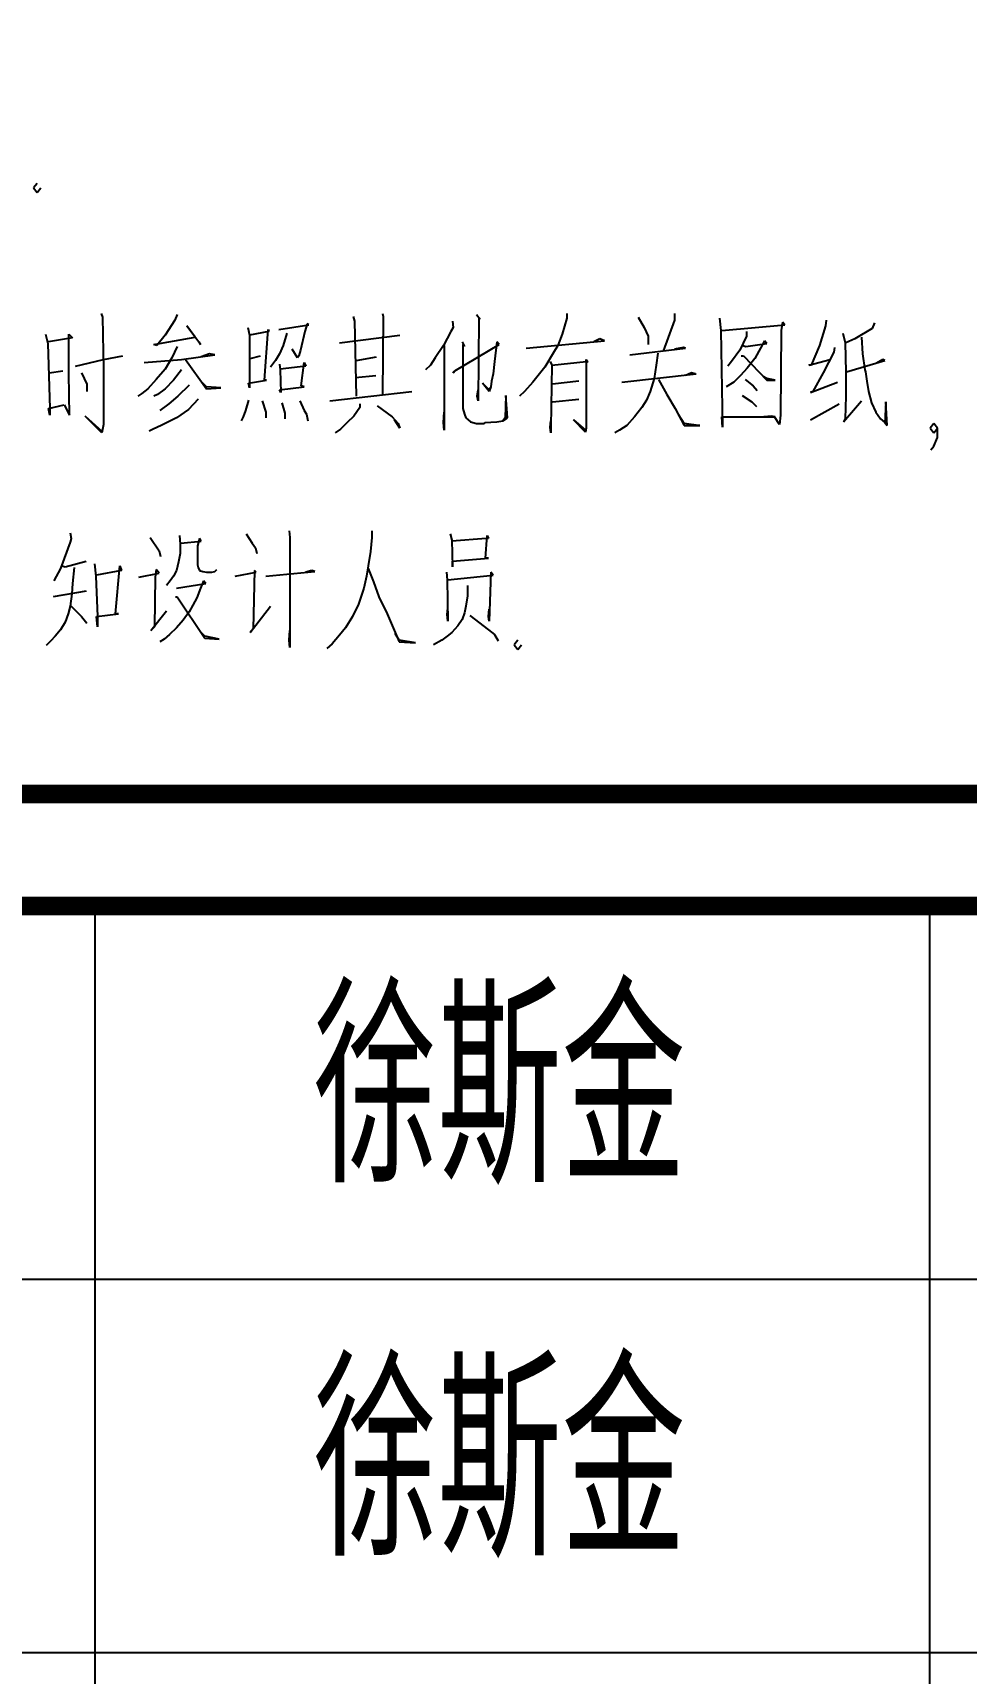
# Model space of a CAD drawing. Extents: x 2506385 to 2810062, y -487803 to -193521.
# Drawn here: x 2802391 to 2803642, y -461917 to -459719 of the extents above; entities that cross this region are included whole.
import ezdxf

# ---------------------------------------------------------------- set-up
doc = ezdxf.new("R2010")
doc.units = 0
doc.header["$LTSCALE"] = 1000
doc.header["$MEASUREMENT"] = 0
doc.layers.add('PUB_TITLE', color=4, linetype='Continuous')
doc.styles.add('TSSD_REIN', font='TSSDENG', dxfattribs={"width": 0.8, "bigfont": 'TSSDCHN'})

# ---------------------------------------------------------------- blocks, each defined once
blk = doc.blocks.new('EWW')
at = {"layer": 'PUB_TITLE'}
for p, q in [((-162898.3, 284990.9), (-162908.2, 284978.6)), ((-162908.2, 284978.6), (-162898.3, 284966.2)), ((-162898.3, 284966.2), (-162888.5, 284978.6)), ((-162727.2, 284642.1), (-162723.2, 284632)), ((-161973.3, 284642.1), (-161971.3, 284634.5)), ((-161479.5, 284642.1), (-161479.5, 284629.5)), ((-161191.2, 284642.1), (-161191.2, 284624.5)), ((-162723.2, 284632), (-162721.2, 284493.4)), ((-162529.7, 284624.5), (-162555.9, 284584.1)), ((-162523.6, 284639.6), (-162529.7, 284624.5)), ((-162497.4, 284609.3), (-162465.2, 284566.5)), ((-162475.3, 284579.1), (-162497.4, 284609.3)), ((-162334.2, 284604.3), (-162330.1, 284584.1)), ((-162289.8, 284463.2), (-162279.7, 284599.3)), ((-162279.7, 284599.3), (-162277.7, 284594.2)), ((-162251.5, 284599.3), (-162170.9, 284611.9)), ((-162174.9, 284614.4), (-162181, 284594.2)), ((-162170.9, 284611.9), (-162174.9, 284614.4)), ((-162052, 284634.5), (-162047.9, 284621.9)), ((-162047.9, 284621.9), (-162043.9, 284420.4)), ((-161971.3, 284634.5), (-161973.3, 284425.4)), ((-161783.9, 284604.3), (-161789.9, 284594.2)), ((-161785.9, 284621.9), (-161783.9, 284604.3)), ((-161721.4, 284639.6), (-161711.3, 284627)), ((-161715.3, 284629.5), (-161717.3, 284407.8)), ((-161711.3, 284627), (-161715.3, 284629.5)), ((-161479.5, 284629.5), (-161491.6, 284586.7)), ((-161288, 284632), (-161271.9, 284604.3)), ((-161271.9, 284604.3), (-161261.8, 284581.6)), ((-161191.2, 284624.5), (-161221.5, 284541.3)), ((-161070.3, 284629.5), (-161066.3, 284596.7)), ((-161064.2, 284596.7), (-160894.9, 284611.9)), ((-160901, 284619.4), (-160905, 284596.7)), ((-160894.9, 284611.9), (-160901, 284619.4)), ((-160786.1, 284609.3), (-160802.2, 284556.4)), ((-160784, 284624.5), (-160786.1, 284609.3)), ((-160661.1, 284601.8), (-160707.4, 284574.1)), ((-160655, 284616.9), (-160661.1, 284601.8)), ((-162876.4, 284586.7), (-162870.3, 284561.5)), ((-162870.3, 284561.5), (-162864.3, 284387.6)), ((-162803.8, 284576.6), (-162868.3, 284566.5)), ((-162813.9, 284586.7), (-162803.8, 284576.6)), ((-162813.9, 284480.8), (-162813.9, 284586.7)), ((-162586.1, 284558.9), (-162475.3, 284579.1)), ((-162578.1, 284556.4), (-162586.1, 284558.9)), ((-162555.9, 284584.1), (-162578.1, 284556.4)), ((-162523.6, 284553.9), (-162537.7, 284523.7)), ((-162465.2, 284566.5), (-162461.1, 284558.9)), ((-162277.7, 284594.2), (-162330.1, 284584.1)), ((-162330.1, 284584.1), (-162330.1, 284511.1)), ((-162239.4, 284556.4), (-162249.5, 284533.7)), ((-162229.3, 284589.2), (-162239.4, 284556.4)), ((-162181, 284594.2), (-162193.1, 284543.8)), ((-162088.2, 284564), (-161927, 284584.1)), ((-161810.1, 284556.4), (-161832.2, 284523.7)), ((-161789.9, 284594.2), (-161810.1, 284556.4)), ((-161808, 284556.4), (-161808, 284329.7)), ((-161779.8, 284488.4), (-161660.9, 284558.9)), ((-161759.7, 284566.5), (-161753.6, 284553.9)), ((-161757.7, 284558.9), (-161757.7, 284405.2)), ((-161753.6, 284553.9), (-161757.7, 284558.9)), ((-161666.9, 284566.5), (-161673, 284513.6)), ((-161660.9, 284558.9), (-161666.9, 284566.5)), ((-161588.3, 284548.9), (-161378.7, 284569)), ((-161503.7, 284556.4), (-161515.8, 284536.3)), ((-161491.6, 284586.7), (-161503.7, 284556.4)), ((-161390.8, 284574.1), (-161406.9, 284566.5)), ((-161378.7, 284569), (-161390.8, 284574.1)), ((-161261.8, 284581.6), (-161261.8, 284558.9)), ((-161066.3, 284596.7), (-161062.2, 284337.2)), ((-160997.7, 284581.6), (-161015.9, 284543.8)), ((-161007.8, 284556.4), (-160999.7, 284553.9)), ((-160999.7, 284553.9), (-160943.3, 284561.5)), ((-160997.7, 284594.2), (-160997.7, 284581.6)), ((-160949.3, 284569), (-160975.5, 284521.2)), ((-160943.3, 284561.5), (-160949.3, 284569)), ((-160905, 284596.7), (-160907, 284370)), ((-160802.2, 284556.4), (-160824.4, 284503.5)), ((-160739.7, 284589.2), (-160733.7, 284564)), ((-160733.7, 284564), (-160731.6, 284485.9)), ((-160707.4, 284574.1), (-160731.6, 284564)), ((-160689.3, 284579.1), (-160687.3, 284533.7)), ((-162795.8, 284501), (-162721.2, 284518.6)), ((-162721.2, 284518.6), (-162668.8, 284528.7)), ((-162612.3, 284511.1), (-162511.5, 284518.6)), ((-162537.7, 284523.7), (-162555.9, 284493.4)), ((-162511.5, 284518.6), (-162422.8, 284531.2)), ((-162501.5, 284518.6), (-162445, 284440.5)), ((-162437, 284533.7), (-162459.1, 284526.2)), ((-162422.8, 284531.2), (-162437, 284533.7)), ((-162330.1, 284511.1), (-162330.1, 284443)), ((-162328.1, 284521.2), (-162299.9, 284528.7)), ((-162259.6, 284516.1), (-162273.7, 284498.5)), ((-162249.5, 284533.7), (-162259.6, 284516.1)), ((-162201.1, 284523.7), (-162215.2, 284546.3)), ((-162197.1, 284528.7), (-162201.1, 284523.7)), ((-162193.1, 284543.8), (-162197.1, 284528.7)), ((-162191, 284448.1), (-162183, 284511.1)), ((-162183, 284511.1), (-162178.9, 284501)), ((-162043.9, 284516.1), (-161989.5, 284526.2)), ((-161832.2, 284523.7), (-161844.3, 284503.5)), ((-161673, 284513.6), (-161677, 284480.8)), ((-161515.8, 284536.3), (-161537.9, 284498.5)), ((-161523.8, 284513.6), (-161519.8, 284503.5)), ((-161519.8, 284503.5), (-161427.1, 284513.6)), ((-161427.1, 284518.6), (-161423, 284513.6)), ((-161427.1, 284513.6), (-161427.1, 284518.6)), ((-161423, 284513.6), (-161427.1, 284511.1)), ((-161427.1, 284511.1), (-161427.1, 284334.7)), ((-161310.2, 284531.2), (-161161, 284548.9)), ((-161235.6, 284536.3), (-161239.6, 284503.5)), ((-161167, 284551.4), (-161191.2, 284546.3)), ((-161161, 284548.9), (-161167, 284551.4)), ((-161038, 284513.6), (-161048.1, 284501)), ((-161015.9, 284543.8), (-161038, 284513.6)), ((-161011.8, 284528.7), (-161005.8, 284528.7)), ((-161005.8, 284528.7), (-160943.3, 284463.2)), ((-160975.5, 284521.2), (-160995.7, 284496)), ((-160830.4, 284503.5), (-160774, 284518.6)), ((-160763.9, 284538.8), (-160792.1, 284483.4)), ((-160761.9, 284551.4), (-160763.9, 284538.8)), ((-160729.6, 284485.9), (-160626.8, 284516.1)), ((-160687.3, 284533.7), (-160681.2, 284490.9)), ((-160632.9, 284518.6), (-160651, 284508.6)), ((-160626.8, 284516.1), (-160632.9, 284518.6)), ((-162866.3, 284483.4), (-162830, 284488.4)), ((-162811.9, 284370), (-162813.9, 284480.8)), ((-162779.6, 284483.4), (-162765.5, 284453.1)), ((-162721.2, 284493.4), (-162721.2, 284407.8)), ((-162580.1, 284465.7), (-162602.3, 284440.5)), ((-162555.9, 284493.4), (-162580.1, 284465.7)), ((-162511.5, 284490.9), (-162533.7, 284463.2)), ((-162249.5, 284506), (-162247.5, 284490.9)), ((-162178.9, 284501), (-162247.5, 284493.4)), ((-162247.5, 284490.9), (-162245.5, 284430.4)), ((-162045.9, 284470.8), (-161991.5, 284475.8)), ((-161844.3, 284503.5), (-161858.4, 284490.9)), ((-161785.9, 284485.9), (-161781.8, 284483.4)), ((-161781.8, 284483.4), (-161779.8, 284488.4)), ((-161677, 284480.8), (-161681.1, 284460.7)), ((-161537.9, 284498.5), (-161570.2, 284458.2)), ((-161519.8, 284503.5), (-161521.8, 284337.2)), ((-161332.3, 284458.2), (-161132.8, 284480.8)), ((-161245.7, 284468.2), (-161255.7, 284433)), ((-161239.6, 284503.5), (-161245.7, 284468.2)), ((-161233.6, 284465.7), (-161211.4, 284425.4)), ((-161144.9, 284483.4), (-161161, 284475.8)), ((-161134.8, 284480.8), (-161144.9, 284483.4)), ((-161013.8, 284475.8), (-161032, 284458.2)), ((-160995.7, 284496), (-161013.8, 284475.8)), ((-161001.7, 284465.7), (-160979.6, 284448.1)), ((-160943.3, 284468.2), (-160953.4, 284473.3)), ((-160921.1, 284463.2), (-160943.3, 284468.2)), ((-160824.4, 284503.5), (-160830.4, 284503.5)), ((-160792.1, 284483.4), (-160820.3, 284433)), ((-160731.6, 284485.9), (-160731.6, 284420.4)), ((-160681.2, 284490.9), (-160679.2, 284485.9)), ((-160679.2, 284485.9), (-160675.2, 284460.7)), ((-162765.5, 284453.1), (-162765.5, 284433)), ((-162618.4, 284427.9), (-162628.5, 284420.4)), ((-162602.3, 284440.5), (-162618.4, 284427.9)), ((-162576, 284425.4), (-162586.1, 284420.4)), ((-162555.9, 284440.5), (-162576, 284425.4)), ((-162533.7, 284463.2), (-162555.9, 284440.5)), ((-162491.4, 284450.6), (-162521.6, 284420.4)), ((-162445, 284445.6), (-162457.1, 284458.2)), ((-162406.7, 284443), (-162445, 284445.6)), ((-162445, 284440.5), (-162406.7, 284443)), ((-162332.1, 284455.6), (-162283.8, 284463.2)), ((-162330.1, 284443), (-162332.1, 284455.6)), ((-162283.8, 284463.2), (-162289.8, 284463.2)), ((-162249.5, 284438), (-162183, 284445.6)), ((-162245.5, 284430.4), (-162249.5, 284438)), ((-162183, 284445.6), (-162191, 284448.1)), ((-162114.4, 284407.8), (-161894.7, 284433)), ((-161719.4, 284420.4), (-161717.3, 284438)), ((-161705.2, 284455.6), (-161687.1, 284438)), ((-161687.1, 284433), (-161705.2, 284455.6)), ((-161683.1, 284445.6), (-161687.1, 284433)), ((-161687.1, 284438), (-161685.1, 284443)), ((-161681.1, 284460.7), (-161683.1, 284445.6)), ((-161642.8, 284422.9), (-161644.8, 284362.4)), ((-161638.7, 284362.4), (-161642.8, 284422.9)), ((-161592.4, 284433), (-161606.5, 284420.4)), ((-161570.2, 284458.2), (-161592.4, 284433)), ((-161447.2, 284460.7), (-161517.8, 284453.1)), ((-161255.7, 284433), (-161265.8, 284410.3)), ((-161211.4, 284425.4), (-161189.2, 284387.6)), ((-161032, 284458.2), (-161052.1, 284445.6)), ((-161009.8, 284422.9), (-160983.6, 284405.2)), ((-160979.6, 284448.1), (-160969.5, 284435.5)), ((-160943.3, 284463.2), (-160921.1, 284463.2)), ((-160826.4, 284430.4), (-160753.8, 284458.2)), ((-160820.3, 284433), (-160826.4, 284430.4)), ((-160675.2, 284460.7), (-160671.2, 284433)), ((-160671.2, 284433), (-160663.1, 284402.7)), ((-162868.3, 284387.6), (-162826, 284397.7)), ((-162864.3, 284370), (-162868.3, 284387.6)), ((-162864.3, 284387.6), (-162864.3, 284370)), ((-162826, 284397.7), (-162811.9, 284370)), ((-162721.2, 284407.8), (-162721.2, 284344.8)), ((-162545.8, 284400.2), (-162570, 284382.6)), ((-162521.6, 284420.4), (-162545.8, 284400.2)), ((-162493.4, 284385.1), (-162525.7, 284362.4)), ((-162467.2, 284412.8), (-162493.4, 284385.1)), ((-162340.2, 284382.6), (-162346.3, 284364.9)), ((-162332.1, 284410.3), (-162340.2, 284382.6)), ((-162295.9, 284407.8), (-162285.8, 284377.5)), ((-162285.8, 284377.5), (-162285.8, 284362.4)), ((-162243.4, 284402.7), (-162235.4, 284375)), ((-162195.1, 284407.8), (-162183, 284382.6)), ((-162183, 284382.6), (-162176.9, 284372.5)), ((-162033.8, 284390.1), (-162049.9, 284367.5)), ((-162033.8, 284400.2), (-162033.8, 284390.1)), ((-161987.4, 284395.2), (-161947.1, 284364.9)), ((-161810.1, 284349.8), (-161808, 284377.5)), ((-161757.7, 284405.2), (-161757.7, 284387.6)), ((-161757.7, 284387.6), (-161753.6, 284372.5)), ((-161717.3, 284407.8), (-161719.4, 284420.4)), ((-161517.8, 284405.2), (-161447.2, 284412.8)), ((-161277.9, 284390.1), (-161298.1, 284364.9)), ((-161265.8, 284410.3), (-161277.9, 284390.1)), ((-161189.2, 284387.6), (-161165, 284342.3)), ((-160983.6, 284405.2), (-160971.5, 284392.6)), ((-160826.4, 284357.4), (-160749.8, 284400.2)), ((-160737.7, 284352.3), (-160689.3, 284407.8)), ((-160731.6, 284420.4), (-160733.7, 284359.9)), ((-160663.1, 284402.7), (-160651, 284377.5)), ((-160651, 284377.5), (-160638.9, 284359.9)), ((-160624.8, 284405.2), (-160626.8, 284347.3)), ((-160620.8, 284342.3), (-160624.8, 284405.2)), ((-162769.6, 284367.5), (-162725.2, 284327.1)), ((-162725.2, 284322.1), (-162769.6, 284367.5)), ((-162721.2, 284344.8), (-162725.2, 284322.1)), ((-162566, 284342.3), (-162588.1, 284332.2)), ((-162525.7, 284362.4), (-162566, 284342.3)), ((-162346.3, 284364.9), (-162352.3, 284354.9)), ((-162235.4, 284375), (-162235.4, 284359.9)), ((-162176.9, 284372.5), (-162172.9, 284354.9)), ((-162068.1, 284349.8), (-162086.2, 284332.2)), ((-162049.9, 284367.5), (-162068.1, 284349.8)), ((-161947.1, 284364.9), (-161931, 284347.3)), ((-161927, 284334.7), (-161941.1, 284357.4)), ((-161931, 284347.3), (-161927, 284334.7)), ((-161808, 284329.7), (-161810.1, 284349.8)), ((-161753.6, 284372.5), (-161749.6, 284362.4)), ((-161749.6, 284362.4), (-161743.5, 284357.4)), ((-161743.5, 284357.4), (-161737.5, 284352.3)), ((-161737.5, 284352.3), (-161721.4, 284347.3)), ((-161721.4, 284347.3), (-161701.2, 284347.3)), ((-161701.2, 284347.3), (-161699.2, 284349.8)), ((-161699.2, 284349.8), (-161666.9, 284352.3)), ((-161666.9, 284352.3), (-161650.8, 284354.9)), ((-161644.8, 284362.4), (-161650.8, 284354.9)), ((-161650.8, 284354.9), (-161638.7, 284362.4)), ((-161523.8, 284337.2), (-161521.8, 284354.9)), ((-161521.8, 284322.1), (-161523.8, 284337.2)), ((-161521.8, 284337.2), (-161521.8, 284322.1)), ((-161461.3, 284357.4), (-161429.1, 284329.7)), ((-161429.1, 284324.6), (-161461.3, 284357.4)), ((-161427.1, 284334.7), (-161429.1, 284324.6)), ((-161318.2, 284342.3), (-161338.4, 284329.7)), ((-161298.1, 284364.9), (-161318.2, 284342.3)), ((-161165, 284347.3), (-161179.1, 284370)), ((-161126.7, 284342.3), (-161165, 284347.3)), ((-161165, 284342.3), (-161122.7, 284342.3)), ((-161122.7, 284342.3), (-161126.7, 284342.3)), ((-161064.2, 284364.9), (-160921.1, 284364.9)), ((-161062.2, 284337.2), (-161064.2, 284364.9)), ((-160931.2, 284367.5), (-160951.4, 284364.9)), ((-160921.1, 284364.9), (-160931.2, 284367.5)), ((-160909, 284344.8), (-160923.1, 284364.9)), ((-160907, 284370), (-160909, 284344.8)), ((-160733.7, 284359.9), (-160737.7, 284352.3)), ((-160638.9, 284359.9), (-160626.8, 284349.8)), ((-160626.8, 284349.8), (-160620.8, 284342.3)), ((-160495.8, 284347.3), (-160505.9, 284334.7)), ((-160505.9, 284334.7), (-160495.8, 284322.1)), ((-160485.7, 284334.7), (-160495.8, 284347.3)), ((-160495.8, 284322.1), (-160485.7, 284334.7)), ((-160485.7, 284309.5), (-160485.7, 284334.7)), ((-162588.1, 284332.2), (-162598.2, 284327.1)), ((-162086.2, 284332.2), (-162100.3, 284322.1)), ((-161338.4, 284329.7), (-161350.5, 284322.1)), ((-160495.8, 284286.8), (-160485.7, 284309.5)), ((-160503.9, 284276.7), (-160495.8, 284286.8)), ((-162809.9, 284029.3), (-162836.1, 283958.8)), ((-162809.9, 284054.5), (-162807.9, 284039.4)), ((-162807.9, 284039.4), (-162809.9, 284029.3)), ((-162596.2, 284041.9), (-162572, 284006.7)), ((-162517.6, 284047), (-162515.6, 284024.3)), ((-162513.6, 284026.8), (-162459.1, 284031.9)), ((-162463.2, 284039.4), (-162469.2, 284019.3)), ((-162459.1, 284031.9), (-162463.2, 284039.4)), ((-162338.2, 284052), (-162322.1, 284026.8)), ((-162322.1, 284026.8), (-162314, 284014.2)), ((-162223.3, 284059.6), (-162221.3, 284041.9)), ((-162221.3, 284041.9), (-162221.3, 283747.1)), ((-162001.6, 284041.9), (-162005.6, 284004.1)), ((-162001.6, 284059.6), (-162001.6, 284041.9)), ((-161791.9, 284052), (-161787.9, 284034.4)), ((-161695.2, 284039.4), (-161787.9, 284031.9)), ((-161787.9, 284034.4), (-161785.9, 283963.8)), ((-161697.2, 283986.5), (-161693.1, 284047)), ((-161689.1, 284039.4), (-161695.2, 284039.4)), ((-161693.1, 284047), (-161689.1, 284039.4)), ((-162572, 284006.7), (-162568, 283991.5)), ((-162515.6, 283999.1), (-162519.6, 283976.4)), ((-162515.6, 284024.3), (-162515.6, 283999.1)), ((-162469.2, 284019.3), (-162469.2, 284001.6)), ((-162469.2, 284001.6), (-162469.2, 283986.5)), ((-162469.2, 283986.5), (-162469.2, 283968.9)), ((-162314, 284014.2), (-162310, 283999.1)), ((-162005.6, 284004.1), (-162011.6, 283966.3)), ((-161785.9, 283978.9), (-161689.1, 283986.5)), ((-161689.1, 283986.5), (-161697.2, 283986.5)), ((-162836.1, 283958.8), (-162854.2, 283926)), ((-162832, 283966.3), (-162824, 283963.8)), ((-162824, 283963.8), (-162767.5, 283978.9)), ((-162799.8, 283961.3), (-162803.8, 283918.5)), ((-162745.4, 283971.4), (-162741.3, 283938.6)), ((-162741.3, 283938.6), (-162737.3, 283830.3)), ((-162672.8, 283953.7), (-162739.3, 283941.2)), ((-162688.9, 283837.8), (-162676.8, 283966.3)), ((-162676.8, 283966.3), (-162672.8, 283953.7)), ((-162626.4, 283936.1), (-162572, 283946.2)), ((-162580.1, 283956.3), (-162582.1, 283936.1)), ((-162572, 283946.2), (-162580.1, 283956.3)), ((-162533.7, 283938.6), (-162541.8, 283926)), ((-162525.7, 283953.7), (-162533.7, 283938.6)), ((-162519.6, 283976.4), (-162525.7, 283953.7)), ((-162469.2, 283968.9), (-162467.2, 283961.3)), ((-162467.2, 283961.3), (-162463.2, 283953.7)), ((-162463.2, 283953.7), (-162455.1, 283951.2)), ((-162455.1, 283951.2), (-162445, 283948.7)), ((-162445, 283948.7), (-162430.9, 283948.7)), ((-162430.9, 283948.7), (-162422.8, 283951.2)), ((-162422.8, 283951.2), (-162416.8, 283956.3)), ((-162368.4, 283938.6), (-162312, 283948.7)), ((-162316, 283953.7), (-162320, 283797.5)), ((-162312, 283948.7), (-162316, 283953.7)), ((-162285.8, 283938.6), (-162154.8, 283951.2)), ((-162162.8, 283953.7), (-162178.9, 283948.7)), ((-162154.8, 283951.2), (-162162.8, 283953.7)), ((-162015.7, 283938.6), (-162023.7, 283905.9)), ((-162011.6, 283966.3), (-162015.7, 283938.6)), ((-162011.6, 283958.8), (-161997.5, 283923.5)), ((-161802, 283948.7), (-161800, 283928.6)), ((-161798, 283928.6), (-161677, 283941.2)), ((-161785.9, 283963.8), (-161785.9, 283978.9)), ((-161683.1, 283948.7), (-161687.1, 283817.7)), ((-161677, 283941.2), (-161683.1, 283948.7)), ((-162767.5, 283898.3), (-162856.2, 283883.2)), ((-162803.8, 283918.5), (-162805.8, 283890.8)), ((-162582.1, 283936.1), (-162584.1, 283802.6)), ((-162541.8, 283926), (-162551.9, 283913.4)), ((-162525.7, 283905.9), (-162447, 283918.5)), ((-162461.1, 283905.9), (-162471.2, 283880.7)), ((-162453.1, 283926), (-162461.1, 283905.9)), ((-162447, 283918.5), (-162453.1, 283926)), ((-162023.7, 283905.9), (-162037.8, 283863)), ((-161997.5, 283923.5), (-161983.4, 283883.2)), ((-161800, 283928.6), (-161798, 283817.7)), ((-161745.6, 283913.4), (-161745.6, 283885.7)), ((-162809.9, 283858), (-162815.9, 283837.8)), ((-162805.8, 283890.8), (-162809.9, 283858)), ((-162809.9, 283860.5), (-162779.6, 283830.3)), ((-162527.7, 283883.2), (-162523.6, 283883.2)), ((-162523.6, 283883.2), (-162449.1, 283772.3)), ((-162481.3, 283860.5), (-162491.4, 283842.9)), ((-162471.2, 283880.7), (-162481.3, 283860.5)), ((-162328.1, 283787.5), (-162273.7, 283858)), ((-162037.8, 283863), (-162054, 283830.3)), ((-161983.4, 283883.2), (-161961.2, 283837.8)), ((-161800, 283835.3), (-161798, 283853)), ((-161749.6, 283858), (-161753.6, 283840.4)), ((-161745.6, 283885.7), (-161749.6, 283858)), ((-161689.1, 283830.3), (-161687.1, 283850.4)), ((-162824, 283815.2), (-162836.1, 283795)), ((-162815.9, 283837.8), (-162824, 283815.2)), ((-162779.6, 283830.3), (-162765.5, 283812.6)), ((-162739.3, 283830.3), (-162680.9, 283837.8)), ((-162737.3, 283802.6), (-162739.3, 283830.3)), ((-162737.3, 283830.3), (-162737.3, 283802.6)), ((-162680.9, 283837.8), (-162688.9, 283837.8)), ((-162594.2, 283792.5), (-162551.9, 283845.4)), ((-162507.5, 283820.2), (-162525.7, 283800)), ((-162491.4, 283842.9), (-162507.5, 283820.2)), ((-162054, 283830.3), (-162072.1, 283800)), ((-161961.2, 283837.8), (-161939.1, 283787.5)), ((-161798, 283817.7), (-161800, 283835.3)), ((-161759.7, 283822.7), (-161771.8, 283805.1)), ((-161753.6, 283840.4), (-161759.7, 283822.7)), ((-161739.5, 283832.8), (-161689.1, 283795)), ((-161687.1, 283817.7), (-161689.1, 283830.3)), ((-162862.3, 283764.8), (-162874.4, 283752.2)), ((-162850.2, 283777.4), (-162862.3, 283764.8)), ((-162836.1, 283795), (-162850.2, 283777.4)), ((-162584.1, 283802.6), (-162594.2, 283792.5)), ((-162557.9, 283769.8), (-162570, 283762.3)), ((-162543.8, 283782.4), (-162557.9, 283769.8)), ((-162525.7, 283800), (-162543.8, 283782.4)), ((-162449.1, 283777.4), (-162459.1, 283787.5)), ((-162410.8, 283769.8), (-162449.1, 283777.4)), ((-162449.1, 283772.3), (-162410.8, 283769.8)), ((-162320, 283797.5), (-162328.1, 283787.5)), ((-162223.3, 283767.3), (-162221.3, 283792.5)), ((-162221.3, 283747.1), (-162223.3, 283767.3)), ((-162088.2, 283779.9), (-162108.4, 283757.2)), ((-162072.1, 283800), (-162088.2, 283779.9)), ((-161939.1, 283787.5), (-161929, 283762.3)), ((-161929, 283767.3), (-161939.1, 283784.9)), ((-161884.6, 283759.7), (-161929, 283767.3)), ((-161929, 283762.3), (-161884.6, 283759.7)), ((-161814.1, 283767.3), (-161836.3, 283754.7)), ((-161800, 283777.4), (-161814.1, 283767.3)), ((-161787.9, 283787.5), (-161800, 283777.4)), ((-161771.8, 283805.1), (-161787.9, 283787.5)), ((-161689.1, 283795), (-161673, 283782.4)), ((-161673, 283782.4), (-161662.9, 283764.8)), ((-161610.7, 283766.7), (-161620.6, 283754.4)), ((-162108.4, 283757.2), (-162122.5, 283744.6)), ((-161620.6, 283754.4), (-161610.7, 283742.1)), ((-161610.7, 283742.1), (-161600.9, 283754.4)), ((-162743.9, 283054.6), (-162743.9, 276075)), ((-160507.8, 283054.6), (-160507.8, 276075)), ((-165269.8, 282054.6), (-158269.8, 282054.6)), ((-165269.8, 281054.6), (-158269.8, 281054.6))]:
    blk.add_line(p, q, dxfattribs=at)
at = {"layer": 'PUB_TITLE', "const_width": 50}
for points in [[(-158269.8, 283354.6), (-158269.8, 293572.1), (-165269.8, 293572.1), (-165269.8, 283354.6)], [(-165269.8, 283054.6), (-158269.8, 283054.6), (-158269.8, 276054.6), (-165269.8, 276054.6)]]:
    blk.add_lwpolyline(points, close=True, dxfattribs=at)
at = {"layer": 'PUB_TITLE', "style": 'TSSD_REIN', "width": 0.7}
for p in [(-162158.4, 282315.6, -125), (-162158.4, 281315.6, -125)]:
    blk.add_text('徐斯金', height=500, dxfattribs=at).set_placement(p)

msp = doc.modelspace()

# ---------------------------------------------------------------- block references
at = {"xscale": 0.5, "yscale": 0.5, "zscale": 0.5}
msp.add_blockref('EWW', (2883846.5, -602416), dxfattribs=at)

doc.saveas('drawing.dxf')
